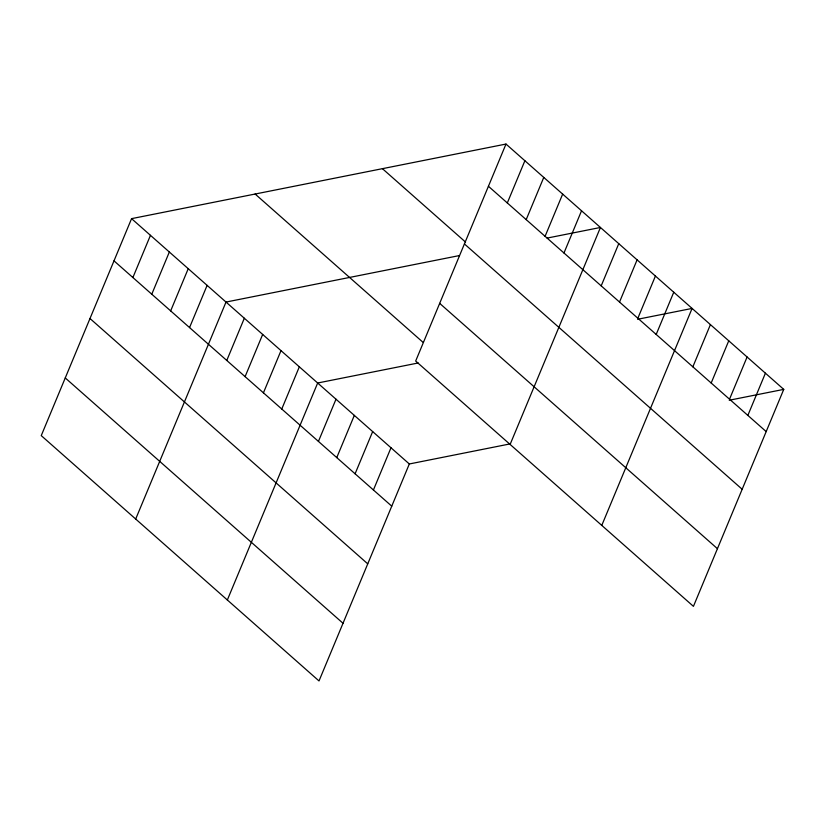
<?xml version="1.0" encoding="UTF-8"?>
<svg xmlns="http://www.w3.org/2000/svg" width="825" height="825" viewBox="0 0 825 825"><rect width="100%" height="100%" fill="white"/><g stroke="black" fill="none" stroke-linecap="round" stroke-linejoin="round"><path stroke-width="1.24" d="M505.993 144.055L415.676 361.03L693.433 606.354L783.75 389.379L505.993 144.055L131.567 218.646L41.25 435.621L319.007 680.945L409.324 463.97L509.871 443.943M132.887 277.53L150.459 235.321M151.779 294.216L169.342 252.007M170.662 310.891L188.234 268.692M189.554 327.577L207.116 285.368M135.692 519.028L226.009 302.053L459.401 255.564M226.772 360.453L244.334 318.244M245.097 376.643L262.67 334.434M263.433 392.834L281.005 350.625M281.768 409.025L299.331 366.816M227.349 599.981L317.666 383.006L418.213 362.979M318.429 441.406L336.002 399.197M336.765 457.597L354.327 415.398M355.09 473.787L372.663 431.588M373.426 489.978L390.988 447.779M507.313 202.95L524.886 160.741M526.195 219.625L543.768 177.427M545.088 236.311L562.66 194.102M563.97 252.997L581.542 210.787M510.108 444.448L600.435 227.473L547.13 238.085M601.198 285.863L618.76 243.664M619.523 302.053L637.096 259.854M637.859 318.244L655.421 276.045M656.195 334.445L673.757 292.236M601.776 525.401L692.092 308.426L637.581 319.285M692.856 366.826L710.418 324.617M711.181 383.017L728.753 340.808M729.517 399.207L747.089 356.998M747.852 415.398L765.414 373.189M729.238 400.238L783.75 389.379M488.421 186.264L766.178 431.588M382.429 168.671L465.537 242.076M464.413 243.932L742.17 489.266M439.684 303.363L717.441 548.687M255.131 194.03L422.895 342.21M131.567 218.646L409.324 463.97M113.994 260.844L391.751 506.168M89.997 318.522L367.744 563.846M65.258 377.943L343.014 623.267"/></g></svg>
